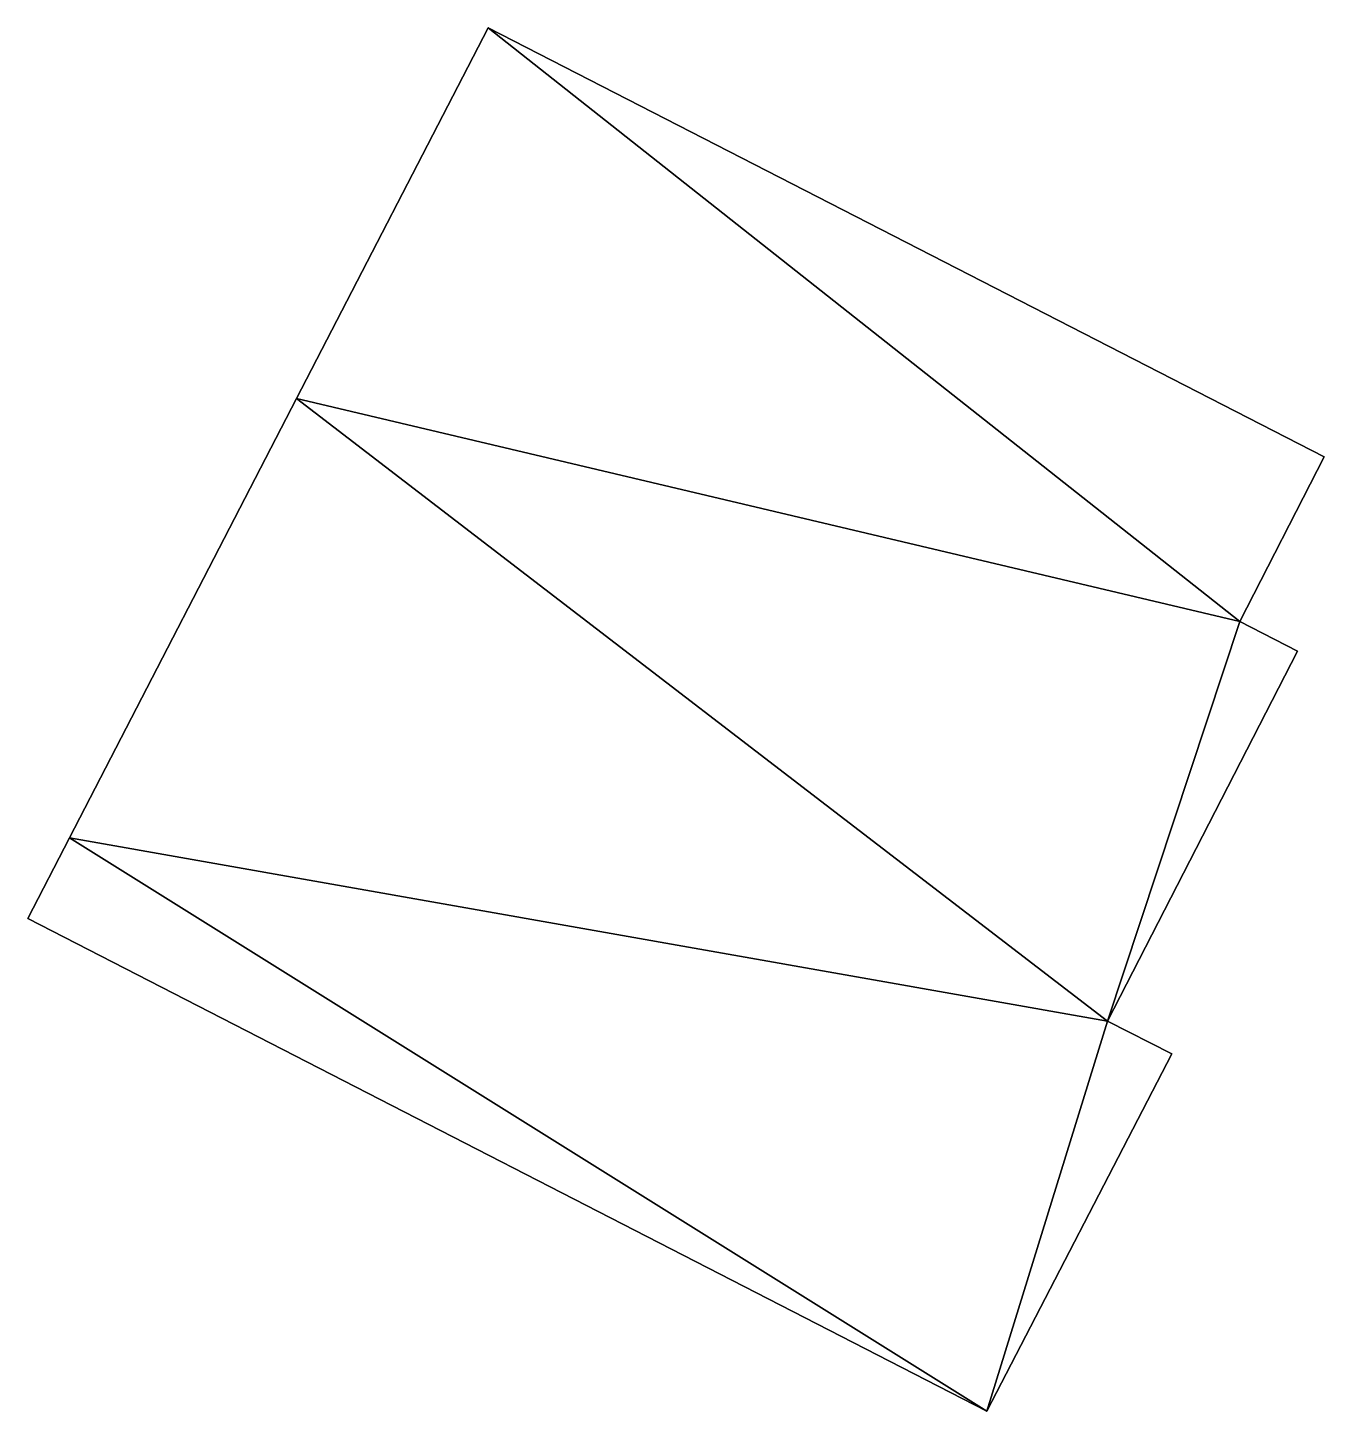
# Model space of a CAD drawing. Header units: inches. Extents: x 92123 to 92822, y 437993 to 438384.
# Drawn here: x 92803.62 to 92821.56, y 438172.86 to 438192.01 of the extents above; entities that cross this region are included whole.
import ezdxf

# ---------------------------------------------------------------- set-up
doc = ezdxf.new("R2010")
doc.units = ezdxf.units.IN
doc.header["$MEASUREMENT"] = 0
doc.layers.add('9200_4380_building', color=10, linetype='Continuous')

msp = doc.modelspace()

# ---------------------------------------------------------------- meshes
at = {"layer": '9200_4380_building'}
mesh = msp.add_polyface(dxfattribs=at)
corners = [(92816.889, 438172.861, -1.181), (92818.56, 438178.26, -1.181), (92819.45, 438177.81, -1.181), (92803.617, 438179.682, -1.181), (92804.194, 438180.798, -1.181), (92807.336, 438186.877, -1.181), (92820.39, 438183.79, -1.181), (92809.99, 438192.01, -1.181), (92821.559, 438186.07, -1.181), (92821.19, 438183.38, -1.181), (92803.617, 438179.682, 13.533), (92816.889, 438172.861, 13.542), (92819.45, 438177.81, 13.546), (92818.56, 438178.26, 13.545), (92821.19, 438183.38, 13.55), (92820.39, 438183.79, 13.549), (92821.559, 438186.07, 13.551), (92809.99, 438192.01, 13.543), (92807.336, 438186.877, 13.539), (92804.194, 438180.798, 13.534)]
mesh.append_faces([[corners[k] for k in face] for face in [(19, 11, 13), (19, 13, 18), (13, 14, 15), (11, 12, 13), (10, 11, 19), (13, 15, 18), (18, 15, 17), (15, 16, 17), (4, 3, 10), (4, 10, 19), (5, 4, 19), (5, 19, 18), (7, 5, 18), (7, 18, 17), (8, 7, 17), (8, 17, 16), (16, 15, 8), (15, 6, 8), (9, 6, 15), (9, 15, 14), (14, 13, 9), (13, 1, 9), (2, 1, 13), (2, 13, 12), (12, 11, 2), (11, 0, 2), (11, 10, 0), (10, 3, 0), (7, 6, 5), (6, 9, 1), (7, 8, 6), (5, 6, 1), (4, 5, 1), (4, 1, 0), (3, 4, 0), (0, 1, 2)]])

doc.saveas('drawing.dxf')
